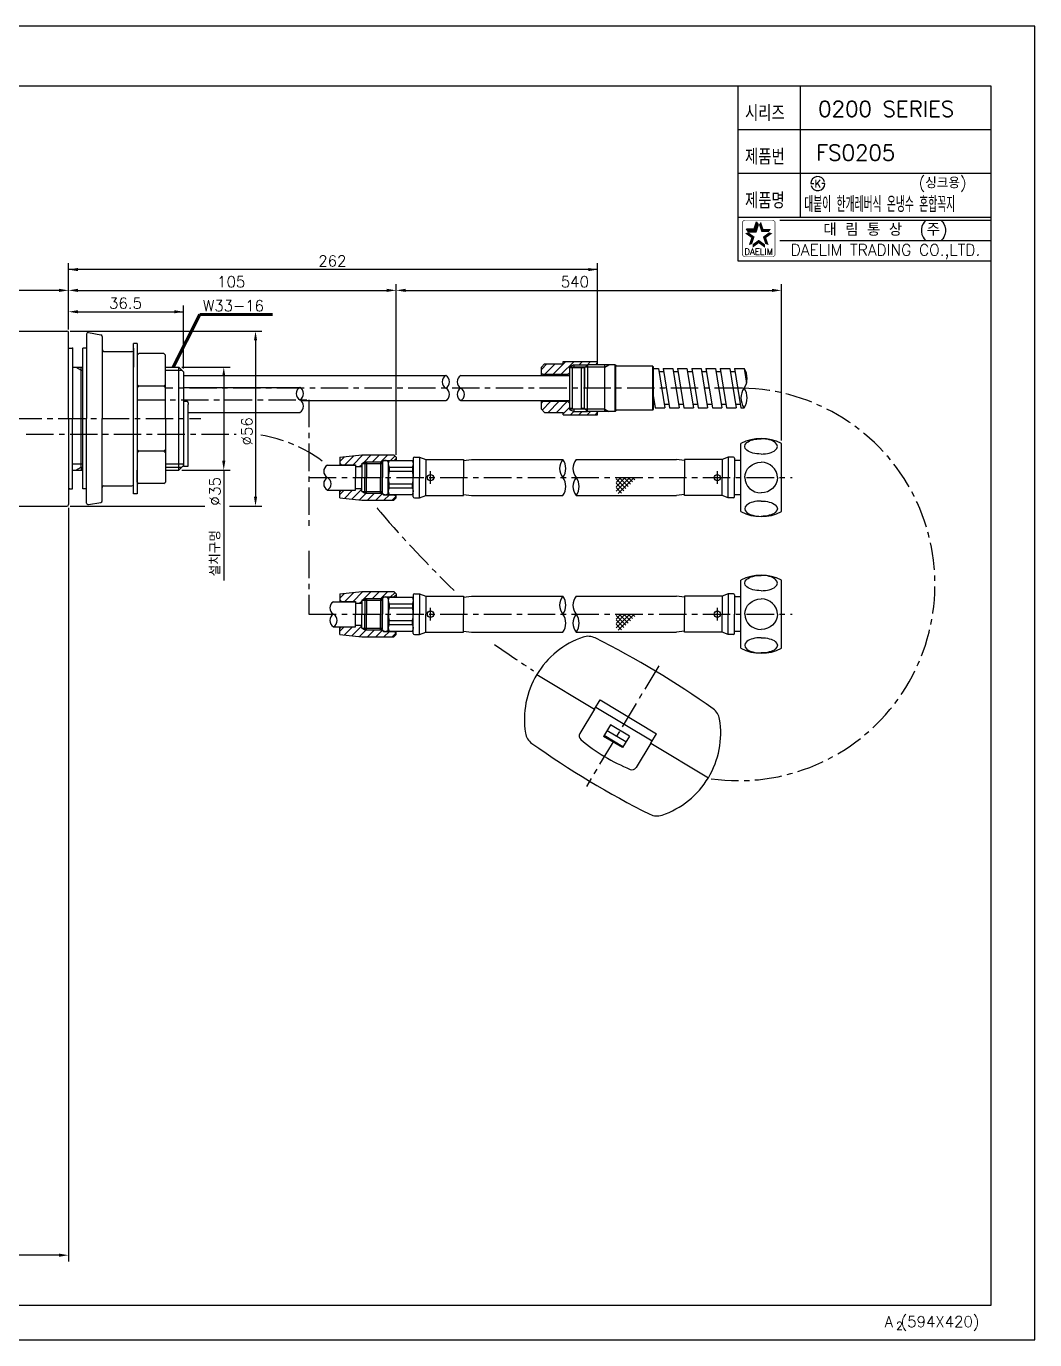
# Model space of a CAD drawing. Extents: x 9962 to 10556, y -5808 to -5388.
# Drawn here: x 10234 to 10556.5, y -5808.1 to -5388.1 of the extents above; entities that cross this region are included whole.
import ezdxf
from ezdxf.enums import TextEntityAlignment as Align

# ---------------------------------------------------------------- set-up
doc = ezdxf.new("R2010")
doc.units = 0
doc.header["$LTSCALE"] = 7
doc.header["$MEASUREMENT"] = 0
doc.linetypes.add('CENTER', pattern=[2, 1.25, -0.25, 0.25, -0.25])
doc.layers.get('0').update_dxf_attribs({"color": 2, "linetype": 'CONTINUOUS'})
for name, color, linetype in [('CL', 1, 'CENTER'), ('D', 2, 'CONTINUOUS'), ('DIM', 2, 'CONTINUOUS'), ('DWG', 7, 'CONTINUOUS')]:
    doc.layers.add(name, color=color, linetype=linetype)
doc.styles.add('GHS', font='ROMANS.shx', dxfattribs={"bigfont": 'GHS.shx'})
doc.styles.add('HAN', font='TXT.shx', dxfattribs={"bigfont": 'GHS.shx'})
doc.styles.add('ROMANS', font='romans', dxfattribs={"bigfont": 'GHS.shx'})
doc.dimstyles.new('STANDARD$7', dxfattribs={"dimtxt": 3.5, "dimasz": 3, "dimexe": 1, "dimexo": 1, "dimgap": 1, "dimtad": 1, "dimdec": 4, "dimzin": 0, "dimdsep": 46, "dimtxsty": 'GHS', "dimcen": 1, "dimclrd": 256, "dimclre": 256, "dimclrt": 2, "dimadec": 4, "dimazin": 0, "dimtfac": 1, "dimtdec": 4, "dimtmove": 2, "dimatfit": 2, "dimfxl": 0, "dimtolj": 1, "dimtzin": 0, "dimlwd": -1, "dimlwe": -1, "dimarcsym": 0})

# ---------------------------------------------------------------- blocks, each defined once
blk = doc.blocks.new('BORDER')
for p, q in [((1, 1), (0, 1)), ((1, 0), (1, 1)), ((0, 0), (1, 0))]:
    blk.add_line(p, q)
blk = doc.blocks.new('KS')
at = {"layer": 'D'}
for p, q in [((-2.25, 0), (-1.75, 0)), ((-1.75, 0), (-1.25, 0)), ((1.75, 0), (1.25, 0)), ((2.25, 0), (1.75, 0))]:
    blk.add_line(p, q, dxfattribs=at)
for start, end in [(15, 180), (195, 0)]:
    blk.add_arc((0, 0), 2.25, start, end, dxfattribs=at)
at = {"layer": 'D', "style": 'HAN'}
blk.add_text('K', height=2.39, dxfattribs=at).set_placement((0, 0), align=Align.MIDDLE)

msp = doc.modelspace()

# ---------------------------------------------------------------- hatches: boundary and pattern name
at = {"layer": 'DIM'}
h = msp.add_hatch(dxfattribs=at)
h.set_pattern_fill('ANSI31', color=256, scale=15, style=0)
h.set_pattern_definition([(45, (9167.5183, -5835.3854), (-1.3258252, 1.3258252), [])])
h.paths.add_polyline_path([(10407.21, -5499.49), (10407.71, -5498.99), (10407.71, -5497.02), (10409.12, -5496.3), (10413.51, -5496.3), (10416.46, -5496.3), (10416.71, -5496.05), (10416.71, -5495.3), (10405.71, -5495.3), (10405.71, -5496.05), (10399.71, -5496.05), (10398.71, -5497.05), (10398.71, -5498.99), (10399.21, -5499.49)])
h.paths.add_polyline_path([(10405.71, -5511.55), (10405.71, -5512.3), (10416.71, -5512.3), (10416.71, -5511.55), (10416.46, -5511.3), (10413.01, -5511.3), (10409.12, -5511.3), (10407.71, -5510.62), (10407.71, -5508.61), (10407.21, -5508.11), (10399.21, -5508.11), (10398.71, -5508.61), (10398.71, -5510.55), (10399.71, -5511.55)])
h = msp.add_hatch(dxfattribs=at)
h.set_pattern_fill('ANSI31', color=256, scale=15, angle=180, style=0)
h.set_pattern_definition([(225, (11031.9658, -7125.8524), (1.3258252, -1.3258252), [])])
h.paths.add_polyline_path([(10339.26, -5535.89), (10339.26, -5536.44), (10334.76, -5536.44), (10334.26, -5536.94), (10334.26, -5538.89), (10341.26, -5539.64), (10351.51, -5539.64), (10352.26, -5538.89), (10352.26, -5538.49), (10351.66, -5537.89), (10348.26, -5537.89), (10347.76, -5537.39), (10342.26, -5537.39), (10341.26, -5536.99), (10341.26, -5535.89)])
h.paths.add_polyline_path([(10341.26, -5525.14), (10334.26, -5525.89), (10334.26, -5527.84), (10334.76, -5528.34), (10334.76, -5528.39), (10339.26, -5528.39), (10339.26, -5528.89), (10341.26, -5528.89), (10341.26, -5527.79), (10342.26, -5527.39), (10347.76, -5527.39), (10348.26, -5526.89), (10351.66, -5526.89), (10352.26, -5526.29), (10352.26, -5525.89), (10351.51, -5525.14)])
h = msp.add_hatch(dxfattribs=at)
h.set_pattern_fill('ANSI31', color=256, scale=15, angle=180, style=0)
h.set_pattern_definition([(225, (11031.9658, -7169.544), (1.3258252, -1.3258252), [])])
h.paths.add_polyline_path([(10339.26, -5579.58), (10339.26, -5580.13), (10334.76, -5580.13), (10334.26, -5580.63), (10334.26, -5582.58), (10341.26, -5583.33), (10351.51, -5583.33), (10352.26, -5582.58), (10352.26, -5582.18), (10351.66, -5581.58), (10348.26, -5581.58), (10347.76, -5581.08), (10342.26, -5581.08), (10341.26, -5580.68), (10341.26, -5579.58)])
h.paths.add_polyline_path([(10341.26, -5568.83), (10334.26, -5569.58), (10334.26, -5571.53), (10334.76, -5572.03), (10334.76, -5572.08), (10339.26, -5572.08), (10339.26, -5572.58), (10341.26, -5572.58), (10341.26, -5571.48), (10342.26, -5571.08), (10347.76, -5571.08), (10348.26, -5570.58), (10351.66, -5570.58), (10352.26, -5569.98), (10352.26, -5569.58), (10351.51, -5568.83)])

# ---------------------------------------------------------------- linework, layer by layer
at = {"color": 4}
for p, q in [((9993.5, -5407.09), (10542.5, -5407.09)), ((10542.5, -5407.09), (10542.5, -5797.09)), ((10542.5, -5797.09), (9993.5, -5797.09))]:
    msp.add_line(p, q, dxfattribs=at)
at = {"color": 7}
for p, q in [((10461.5, -5407.09), (10461.5, -5463.09)), ((10481.5, -5407.09), (10481.5, -5449.09)), ((10461.5, -5421.09), (10542.5, -5421.09)), ((10461.5, -5435.09), (10542.5, -5435.09)), ((10461.5, -5449.09), (10542.5, -5449.09)), ((10461.5, -5463.09), (10542.5, -5463.09))]:
    msp.add_line(p, q, dxfattribs=at)
at = {"color": 2}
for p, q in [((10466.74, -5452.9), (10467.49, -5450.6)), ((10467.4, -5453.82), (10468.15, -5451.51)), ((10468.15, -5451.51), (10467.49, -5450.6)), ((10464.98, -5453.82), (10464.31, -5452.9)), ((10464.31, -5452.9), (10466.74, -5452.9)), ((10464.98, -5453.82), (10467.4, -5453.82))]:
    msp.add_line(p, q, dxfattribs=at)
at = {"color": 2, "linetype": 'Continuous'}
for p, q in [((10475, -5450.09), (10542.5, -5450.09)), ((10475, -5456.59), (10542.5, -5456.59))]:
    msp.add_line(p, q, dxfattribs=at)
at = {"color": 2, "linetype": 'Continuous', "const_width": 0.2}
for points in [[(10462.97, -5450.95, -0.414214), (10463.72, -5450.2)], [(10462.97, -5460.95), (10462.97, -5450.95, -1)], [(10463.72, -5450.2), (10472.72, -5450.2, -0.414214), (10473.47, -5450.95, 0.043396)], [(10473.47, -5450.95), (10473.47, -5460.95, -0.414214), (10472.72, -5461.7)], [(10472.72, -5461.7), (10463.97, -5461.7, -0.414214), (10462.97, -5460.95, 0.672398)]]:
    msp.add_lwpolyline(points, format="xyb", dxfattribs=at)
at = {"color": 2}
for points in [[(10466.74, -5452.9), (10467.4, -5453.82), (10467.49, -5450.6), (10468.15, -5451.51)], [(10468.96, -5450.6), (10468.3, -5451.51), (10469.71, -5452.9), (10469.05, -5453.82)], [(10465.82, -5455.73), (10466.89, -5455.38), (10463.85, -5454.31), (10464.93, -5453.96)], [(10464.31, -5452.9), (10464.98, -5453.82), (10466.74, -5452.9), (10467.4, -5453.82)], [(10465.07, -5458.04), (10466.14, -5457.69), (10465.82, -5455.73), (10466.89, -5455.38)], [(10469.71, -5452.9), (10469.05, -5453.82), (10472.14, -5452.9), (10471.47, -5453.82)], [(10472.59, -5454.31), (10471.52, -5453.96), (10470.63, -5455.73), (10469.56, -5455.38)], [(10470.63, -5455.73), (10469.56, -5455.38), (10471.38, -5458.04), (10470.31, -5457.69)], [(10468.22, -5457.48), (10468.22, -5456.35), (10466.26, -5458.91), (10466.26, -5457.78)], [(10470.19, -5458.91), (10470.19, -5457.78), (10468.22, -5457.48), (10468.22, -5456.35)]]:
    msp.add_solid(points, dxfattribs=at)
at = {"layer": 'CL'}
for p, q in [((10462.88, -5503.8), (10278.27, -5503.8)), ((10269.47, -5507.55), (10324.36, -5507.55)), ((10324.36, -5507.55), (10324.36, -5548.14)), ((10062.17, -5513.55), (10289.82, -5513.55)), ((10233.97, -5518.55), (10301.14, -5518.55)), ((10324.36, -5555.86), (10324.36, -5576.08)), ((10436.27, -5592.59), (10413.09, -5631.17))]:
    msp.add_line(p, q, dxfattribs=at)
for points in [[(10324.36, -5532.39), (10478.91, -5532.39)], [(10324.36, -5576.08), (10478.91, -5576.08)]]:
    msp.add_lwpolyline(points, dxfattribs=at)
for centre, radius, start, end in [((10461.84, -5566.55), 62.76, 261.9517, 89.0512), ((10301.87, -5563.14), 44.86, 53.4599, 80.838), ((10295.99, -5583.13), 64.82, 37.716, 39.2494), ((10633.5, -5297.86), 377.17, 220.6313, 225.8554), ((11390.21, -4120.84), 1777.34, 235.50766, 235.99543)]:
    msp.add_arc(centre, radius, start, end, dxfattribs=at)
at = {"layer": 'DIM'}
for p, q in [((10247.47, -5485.05), (10247.47, -5463.88)), ((10416.71, -5495.3), (10416.71, -5463.88)), ((10416.71, -5465.88), (10247.47, -5465.88)), ((10244.47, -5472.54), (10074.7, -5472.54)), ((10247.47, -5485.05), (10247.47, -5470.54)), ((10247.47, -5485.05), (10247.47, -5470.54)), ((10250.47, -5472.54), (10349.26, -5472.54)), ((10352.26, -5524.89), (10352.26, -5470.54)), ((10352.26, -5525.13), (10352.26, -5470.54)), ((10355.26, -5472.54), (10472.49, -5472.54)), ((10475.49, -5520.49), (10475.49, -5470.54)), ((10247.47, -5485.05), (10247.47, -5477.38)), ((10247.47, -5485.05), (10247.47, -5477.38)), ((10250.47, -5479.38), (10284.27, -5479.38)), ((10284.27, -5497.55), (10284.27, -5477.38)), ((10247.97, -5485.55), (10309.29, -5485.55)), ((10307.29, -5488.55), (10307.29, -5538.55)), ((10249.77, -5497.04), (10251.5, -5498.04)), ((10283.77, -5497.04), (10299.13, -5497.04)), ((10409.12, -5496.3), (10407.71, -5497.02)), ((10409.12, -5496.3), (10413.51, -5496.3)), ((10419.01, -5497.05), (10412.76, -5497.05)), ((10419.01, -5497.05), (10420.31, -5496.3)), ((10251.5, -5498.04), (10252.07, -5498.04)), ((10278.47, -5498.04), (10283.77, -5498.04)), ((10297.13, -5500.04), (10297.13, -5527.04)), ((10407.71, -5510.62), (10409.12, -5511.3)), ((10409.12, -5511.3), (10413.51, -5511.3)), ((10419.01, -5510.55), (10412.76, -5510.55)), ((10419.01, -5510.55), (10420.31, -5511.3)), ((10249.77, -5530.04), (10251.5, -5529.04)), ((10251.5, -5529.04), (10252.07, -5529.04)), ((10278.47, -5529.04), (10283.77, -5529.04)), ((10283.77, -5530.04), (10299.13, -5530.04)), ((10297.13, -5530.04), (10297.13, -5565.32)), ((10341.26, -5527.89), (10342.26, -5527.39)), ((10342.26, -5527.39), (10342.76, -5527.39)), ((10342.26, -5527.89), (10347.76, -5527.89)), ((10347.26, -5527.39), (10347.76, -5527.39)), ((10341.26, -5536.89), (10342.26, -5537.39)), ((10342.26, -5536.89), (10347.76, -5536.89)), ((10342.26, -5537.39), (10342.76, -5537.39)), ((10347.26, -5537.39), (10347.76, -5537.39)), ((10247.47, -5542.05), (10247.47, -5783.06)), ((10247.97, -5541.55), (10291.09, -5541.55)), ((10298.99, -5541.55), (10309.29, -5541.55)), ((10341.26, -5571.58), (10342.26, -5571.08)), ((10342.26, -5571.08), (10342.76, -5571.08)), ((10342.26, -5571.58), (10347.76, -5571.58)), ((10347.26, -5571.08), (10347.76, -5571.08)), ((10341.26, -5580.58), (10342.26, -5581.08)), ((10342.26, -5580.58), (10347.76, -5580.58)), ((10342.26, -5581.08), (10342.76, -5581.08)), ((10347.26, -5581.08), (10347.76, -5581.08)), ((10244.47, -5781.06), (10105.71, -5781.06))]:
    msp.add_line(p, q, dxfattribs=at)
for points in [[(10250.47, -5465.38), (10250.47, -5466.38), (10247.47, -5465.88)], [(10413.71, -5465.38), (10413.71, -5466.38), (10416.71, -5465.88)], [(10244.47, -5472.04), (10244.47, -5473.04), (10247.47, -5472.54)], [(10250.47, -5472.04), (10250.47, -5473.04), (10247.47, -5472.54)], [(10349.26, -5472.04), (10349.26, -5473.04), (10352.26, -5472.54)], [(10355.26, -5472.04), (10355.26, -5473.04), (10352.26, -5472.54)], [(10472.49, -5472.04), (10472.49, -5473.04), (10475.49, -5472.54)], [(10250.47, -5478.88), (10250.47, -5479.88), (10247.47, -5479.38)], [(10281.27, -5478.88), (10281.27, -5479.88), (10284.27, -5479.38)], [(10306.79, -5488.55), (10307.79, -5488.55), (10307.29, -5485.55)], [(10296.63, -5500.04), (10297.63, -5500.04), (10297.13, -5497.04)], [(10296.63, -5527.04), (10297.63, -5527.04), (10297.13, -5530.04)], [(10306.79, -5538.55), (10307.79, -5538.55), (10307.29, -5541.55)], [(10244.47, -5780.56), (10244.47, -5781.56), (10247.47, -5781.06)]]:
    msp.add_solid(points, dxfattribs=at)
at = {"layer": 'DWG', "color": 7, "linetype": 'Continuous'}
for p, q in [((10231.47, -5485.55), (10246.97, -5485.55)), ((10407.71, -5497.05), (10407.71, -5510.62)), ((10408.51, -5497.15), (10408.51, -5510.45)), ((10231.47, -5541.55), (10246.97, -5541.55))]:
    msp.add_line(p, q, dxfattribs=at)
at = {"layer": 'DWG'}
for p, q in [((10247.47, -5513.55), (10247.47, -5486.05)), ((10253.27, -5486.54), (10253.27, -5513.55)), ((10253.86, -5486.05), (10257.86, -5486.75)), ((10258.27, -5487.25), (10258.27, -5513.55)), ((10248.77, -5491.05), (10248.77, -5513.55)), ((10253.27, -5491.05), (10252.07, -5491.05)), ((10252.07, -5513.55), (10252.07, -5491.05)), ((10258.77, -5492.05), (10267.77, -5492.05)), ((10269.47, -5489.55), (10268.27, -5489.55)), ((10268.27, -5513.55), (10268.27, -5489.55)), ((10268.27, -5491.05), (10268.27, -5497.05)), ((10269.47, -5489.55), (10269.47, -5513.55)), ((10269.47, -5493.26), (10269.97, -5492.76)), ((10269.47, -5493.26), (10269.47, -5497.05)), ((10277.97, -5492.76), (10269.97, -5492.76)), ((10277.97, -5492.76), (10278.47, -5493.26)), ((10278.47, -5513.55), (10278.47, -5493.26)), ((10248.77, -5497.04), (10252.07, -5497.04)), ((10251.5, -5529.04), (10251.5, -5497.04)), ((10278.47, -5497.04), (10282.77, -5497.04)), ((10284.27, -5498.54), (10282.77, -5497.04)), ((10282.77, -5530.04), (10282.77, -5497.04)), ((10398.71, -5497.05), (10399.71, -5496.05)), ((10398.71, -5499.8), (10398.71, -5497.05)), ((10399.71, -5496.05), (10405.71, -5496.05)), ((10405.71, -5495.3), (10416.71, -5495.3)), ((10405.71, -5496.05), (10405.71, -5495.3)), ((10412.76, -5497.05), (10407.71, -5497.05)), ((10407.71, -5497.25), (10408.47, -5497.25)), ((10408.51, -5497.25), (10407.71, -5497.25)), ((10408.51, -5497.15), (10411.51, -5497.15)), ((10409.12, -5496.3), (10409.12, -5497.15)), ((10411.51, -5503.8), (10411.51, -5497.15)), ((10412.31, -5497.3), (10411.71, -5497.3)), ((10413.51, -5496.3), (10412.51, -5497.3)), ((10412.51, -5497.3), (10412.51, -5503.8)), ((10412.51, -5503.8), (10412.51, -5497.5)), ((10422.31, -5496.3), (10413.51, -5496.3)), ((10413.51, -5496.3), (10413.51, -5503.8)), ((10416.46, -5496.3), (10416.71, -5496.05)), ((10416.71, -5496.3), (10416.71, -5495.3)), ((10419.01, -5511.3), (10419.01, -5496.3)), ((10422.31, -5496.3), (10422.51, -5496.5)), ((10422.31, -5511.3), (10422.31, -5496.3)), ((10422.51, -5496.5), (10422.51, -5496.8)), ((10434.31, -5496.8), (10422.51, -5496.8)), ((10422.51, -5510.8), (10422.51, -5496.8)), ((10434.31, -5496.8), (10434.51, -5497)), ((10434.31, -5510.8), (10434.31, -5496.8)), ((10434.51, -5497), (10434.51, -5510.6)), ((10434.51, -5497.55), (10436.15, -5497.55)), ((10436.15, -5497.55), (10438.19, -5510.05)), ((10437.67, -5497.55), (10440.71, -5497.55)), ((10437.67, -5497.55), (10439.71, -5510.05)), ((10440.71, -5497.55), (10442.75, -5510.05)), ((10442.23, -5497.55), (10445.27, -5497.55)), ((10442.23, -5497.55), (10444.27, -5510.05)), ((10445.27, -5497.55), (10447.31, -5510.05)), ((10446.8, -5497.55), (10449.84, -5497.55)), ((10446.8, -5497.55), (10448.84, -5510.05)), ((10449.84, -5497.55), (10451.88, -5510.05)), ((10451.36, -5497.55), (10454.4, -5497.55)), ((10451.36, -5497.55), (10453.39, -5510.05)), ((10454.4, -5497.55), (10456.43, -5510.05)), ((10455.93, -5497.55), (10458.97, -5497.55)), ((10455.93, -5497.55), (10457.96, -5510.05)), ((10458.97, -5497.55), (10461, -5510.05)), ((10460.49, -5497.55), (10463.53, -5497.55)), ((10460.49, -5497.55), (10462.52, -5510.05)), ((10463.53, -5497.55), (10464.29, -5502.24)), ((10284.27, -5498.54), (10284.27, -5528.04)), ((10284.27, -5499.8), (10368.15, -5499.8)), ((10372.93, -5499.8), (10407.71, -5499.8)), ((10398.71, -5498.99), (10399.21, -5499.49)), ((10399.21, -5499.49), (10399.21, -5499.8)), ((10407.21, -5499.49), (10399.21, -5499.49)), ((10407.71, -5498.99), (10407.21, -5499.49)), ((10407.21, -5499.49), (10407.21, -5499.8)), ((10437.83, -5498.55), (10436.31, -5498.55)), ((10442.39, -5498.55), (10440.87, -5498.55)), ((10446.96, -5498.55), (10445.44, -5498.55)), ((10451.52, -5498.55), (10450, -5498.55)), ((10456.09, -5498.55), (10454.57, -5498.55)), ((10460.65, -5498.55), (10459.13, -5498.55)), ((10464.09, -5498.55), (10463.7, -5498.55)), ((10269.97, -5503.16), (10269.47, -5502.66)), ((10269.97, -5503.16), (10269.47, -5503.66)), ((10277.97, -5503.16), (10269.97, -5503.16)), ((10277.97, -5503.16), (10278.47, -5502.66)), ((10277.97, -5503.16), (10278.47, -5503.66)), ((10411.51, -5510.45), (10411.51, -5503.8)), ((10412.51, -5510.1), (10412.51, -5503.8)), ((10413.51, -5511.3), (10413.51, -5503.8)), ((10434.51, -5506.14), (10435.15, -5510.05)), ((10284.27, -5508), (10285.27, -5508)), ((10285.77, -5508.5), (10285.77, -5509.05)), ((10285.77, -5528.8), (10285.77, -5509.05)), ((10321.84, -5507.8), (10368.15, -5507.8)), ((10372.93, -5507.8), (10407.71, -5507.8)), ((10398.71, -5510.55), (10398.71, -5507.8)), ((10398.71, -5508.61), (10399.21, -5508.11)), ((10399.21, -5508.11), (10399.21, -5507.8)), ((10407.21, -5508.11), (10399.21, -5508.11)), ((10407.21, -5508.11), (10407.21, -5507.8)), ((10407.71, -5508.61), (10407.21, -5508.11)), ((10407.71, -5510.35), (10408.47, -5510.35)), ((10408.51, -5510.35), (10407.71, -5510.35)), ((10412.31, -5510.3), (10411.71, -5510.3)), ((10412.51, -5510.3), (10412.51, -5509.05)), ((10413.51, -5511.3), (10412.51, -5510.3)), ((10434.98, -5509.05), (10434.51, -5509.05)), ((10435.15, -5510.05), (10438.19, -5510.05)), ((10439.54, -5509.05), (10438.02, -5509.05)), ((10439.71, -5510.05), (10442.75, -5510.05)), ((10444.1, -5509.05), (10442.58, -5509.05)), ((10444.27, -5510.05), (10447.31, -5510.05)), ((10448.62, -5509.05), (10447.14, -5509.05)), ((10448.67, -5509.05), (10447.15, -5509.05)), ((10448.84, -5510.05), (10451.88, -5510.05)), ((10453.23, -5509.05), (10451.71, -5509.05)), ((10453.39, -5510.05), (10456.43, -5510.05)), ((10457.75, -5509.05), (10456.27, -5509.05)), ((10457.8, -5509.05), (10456.28, -5509.05)), ((10457.96, -5510.05), (10461, -5510.05)), ((10462.36, -5509.05), (10460.84, -5509.05)), ((10462.52, -5510.05), (10463.53, -5510.05)), ((10247.47, -5513.55), (10247.47, -5541.05)), ((10248.77, -5536.05), (10248.77, -5513.55)), ((10252.07, -5536.05), (10252.07, -5513.55)), ((10253.27, -5540.55), (10253.27, -5513.55)), ((10258.27, -5539.84), (10258.27, -5513.55)), ((10268.27, -5537.55), (10268.27, -5513.55)), ((10269.47, -5513.55), (10269.47, -5537.55)), ((10278.47, -5513.55), (10278.47, -5533.83)), ((10398.71, -5510.55), (10399.71, -5511.55)), ((10399.71, -5511.55), (10405.71, -5511.55)), ((10405.71, -5512.3), (10405.71, -5511.55)), ((10405.71, -5512.3), (10416.71, -5512.3)), ((10412.76, -5510.55), (10407.71, -5510.55)), ((10408.51, -5510.45), (10411.51, -5510.45)), ((10409.12, -5510.45), (10409.12, -5511.3)), ((10422.31, -5511.3), (10413.01, -5511.3)), ((10416.46, -5511.3), (10416.71, -5511.55)), ((10416.71, -5512.3), (10416.71, -5511.3)), ((10422.31, -5511.3), (10422.51, -5511.1)), ((10434.31, -5510.8), (10422.51, -5510.8)), ((10422.51, -5510.8), (10422.51, -5511.1)), ((10434.31, -5510.8), (10434.51, -5510.6)), ((10462.49, -5532.39), (10462.49, -5521.49)), ((10475.49, -5543.29), (10475.49, -5521.49)), ((10269.97, -5523.94), (10269.47, -5523.44)), ((10269.97, -5523.94), (10269.47, -5524.44)), ((10277.97, -5523.94), (10269.97, -5523.94)), ((10277.97, -5523.94), (10278.47, -5523.44)), ((10277.97, -5523.94), (10278.47, -5524.44)), ((10334.26, -5525.89), (10341.26, -5525.14)), ((10334.26, -5525.89), (10334.26, -5528.39)), ((10341.26, -5525.14), (10351.51, -5525.14)), ((10348.26, -5526.89), (10347.51, -5527.64)), ((10348.26, -5526.89), (10348.26, -5527.04)), ((10348.26, -5526.89), (10351.66, -5526.89)), ((10349.76, -5527.39), (10349.99, -5526.99)), ((10349.99, -5526.99), (10357.53, -5526.99)), ((10351.51, -5525.14), (10352.26, -5525.89)), ((10352.26, -5526.29), (10351.66, -5526.89)), ((10351.66, -5526.89), (10351.66, -5526.99)), ((10352.26, -5525.89), (10352.26, -5526.99)), ((10357.76, -5527.39), (10357.53, -5526.99)), ((10357.76, -5526.24), (10357.76, -5532.39)), ((10358.11, -5525.89), (10359.76, -5525.89)), ((10359.76, -5525.89), (10361.76, -5526.64)), ((10359.76, -5525.89), (10359.76, -5532.39)), ((10361.76, -5526.64), (10373.76, -5526.64)), ((10361.76, -5526.64), (10361.76, -5532.39)), ((10373.76, -5526.99), (10376.36, -5526.64)), ((10373.76, -5526.64), (10373.76, -5532.39)), ((10376.36, -5526.64), (10405.54, -5526.64)), ((10409.8, -5526.64), (10441.9, -5526.64)), ((10444.49, -5526.99), (10441.9, -5526.64)), ((10444.49, -5526.64), (10444.49, -5532.39)), ((10456.49, -5526.64), (10444.49, -5526.64)), ((10458.49, -5525.89), (10456.49, -5526.64)), ((10456.49, -5526.64), (10456.49, -5532.39)), ((10460.14, -5525.89), (10458.49, -5525.89)), ((10458.49, -5525.89), (10458.49, -5532.39)), ((10460.49, -5526.24), (10460.49, -5532.39)), ((10462.49, -5526.89), (10460.49, -5526.89)), ((10460.49, -5526.89), (10460.49, -5532.39)), ((10248.77, -5528.04), (10252.07, -5528.04)), ((10248.77, -5530.04), (10252.07, -5530.04)), ((10251.5, -5529.04), (10251.5, -5530.04)), ((10268.27, -5536.05), (10268.27, -5530.05)), ((10269.47, -5533.83), (10269.47, -5530.05)), ((10278.47, -5528.04), (10283.97, -5528.04)), ((10278.47, -5530.04), (10282.77, -5530.04)), ((10284.27, -5528.54), (10282.77, -5530.04)), ((10283.97, -5528.04), (10284.27, -5528.34)), ((10284.27, -5528.05), (10284.27, -5528.8)), ((10284.27, -5528.8), (10285.77, -5528.8)), ((10334.26, -5527.84), (10334.76, -5528.34)), ((10334.76, -5528.34), (10339.26, -5528.34)), ((10334.76, -5528.34), (10334.76, -5528.39)), ((10339.26, -5528.34), (10339.26, -5532.39)), ((10339.26, -5528.89), (10341.26, -5528.89)), ((10341.26, -5527.89), (10342.26, -5527.89)), ((10341.26, -5527.89), (10341.26, -5532.39)), ((10342.26, -5527.89), (10342.76, -5527.39)), ((10342.26, -5527.39), (10342.26, -5532.39)), ((10342.76, -5527.39), (10347.26, -5527.39)), ((10342.76, -5527.39), (10342.76, -5532.39)), ((10347.26, -5527.39), (10347.26, -5532.39)), ((10347.76, -5527.89), (10347.26, -5527.39)), ((10347.76, -5527.89), (10347.76, -5532.39)), ((10347.76, -5528.39), (10347.86, -5528.39)), ((10347.86, -5527.44), (10347.86, -5532.39)), ((10349.76, -5527.39), (10349.76, -5532.39)), ((10349.99, -5529.08), (10357.53, -5529.08)), ((10349.99, -5529.08), (10349.99, -5530.35)), ((10349.99, -5530.35), (10357.53, -5530.35)), ((10357.53, -5529.08), (10357.53, -5530.35)), ((10258.77, -5535.05), (10267.77, -5535.05)), ((10269.47, -5533.83), (10269.97, -5534.33)), ((10277.97, -5534.33), (10269.97, -5534.33)), ((10277.97, -5534.33), (10278.47, -5533.83)), ((10339.26, -5536.44), (10339.26, -5532.39)), ((10341.26, -5536.89), (10341.26, -5532.39)), ((10342.26, -5537.39), (10342.26, -5532.39)), ((10342.76, -5537.39), (10342.76, -5532.39)), ((10347.26, -5537.39), (10347.26, -5532.39)), ((10347.76, -5536.89), (10347.76, -5532.39)), ((10347.86, -5537.34), (10347.86, -5532.39)), ((10349.76, -5537.39), (10349.76, -5532.39)), ((10349.99, -5535.7), (10349.99, -5534.43)), ((10349.99, -5534.43), (10357.53, -5534.43)), ((10357.53, -5535.7), (10357.53, -5534.43)), ((10357.76, -5538.54), (10357.76, -5532.39)), ((10359.76, -5538.89), (10359.76, -5532.39)), ((10361.76, -5538.14), (10361.76, -5532.39)), ((10373.76, -5538.14), (10373.76, -5532.39)), ((10444.49, -5538.14), (10444.49, -5532.39)), ((10456.49, -5538.14), (10456.49, -5532.39)), ((10458.49, -5538.89), (10458.49, -5532.39)), ((10460.49, -5537.89), (10460.49, -5532.39)), ((10460.49, -5538.54), (10460.49, -5532.39)), ((10462.49, -5543.29), (10462.49, -5532.39)), ((10253.27, -5536.05), (10252.07, -5536.05)), ((10269.47, -5537.55), (10268.27, -5537.55)), ((10334.26, -5538.89), (10334.26, -5536.39)), ((10334.26, -5536.94), (10334.76, -5536.44)), ((10334.26, -5538.89), (10341.26, -5539.64)), ((10334.76, -5536.44), (10334.76, -5536.39)), ((10334.76, -5536.44), (10339.26, -5536.44)), ((10339.26, -5535.89), (10341.26, -5535.89)), ((10341.26, -5536.89), (10342.26, -5536.89)), ((10341.26, -5539.64), (10351.51, -5539.64)), ((10342.26, -5536.89), (10342.76, -5537.39)), ((10342.76, -5537.39), (10347.26, -5537.39)), ((10347.76, -5536.89), (10347.26, -5537.39)), ((10348.26, -5537.89), (10347.51, -5537.14)), ((10347.76, -5536.39), (10347.86, -5536.39)), ((10348.26, -5537.89), (10348.26, -5537.74)), ((10348.26, -5537.89), (10351.66, -5537.89)), ((10349.76, -5537.39), (10349.99, -5537.79)), ((10349.99, -5535.7), (10357.53, -5535.7)), ((10349.99, -5537.79), (10357.53, -5537.79)), ((10351.51, -5539.64), (10352.26, -5538.89)), ((10351.66, -5537.89), (10351.66, -5537.79)), ((10352.26, -5538.49), (10351.66, -5537.89)), ((10352.26, -5538.89), (10352.26, -5537.79)), ((10357.76, -5537.39), (10357.53, -5537.79)), ((10358.11, -5538.89), (10359.76, -5538.89)), ((10359.76, -5538.89), (10361.76, -5538.14)), ((10361.76, -5538.14), (10373.76, -5538.14)), ((10373.76, -5537.79), (10376.36, -5538.14)), ((10376.36, -5538.14), (10405.54, -5538.14)), ((10409.8, -5538.14), (10441.9, -5538.14)), ((10444.49, -5537.79), (10441.9, -5538.14)), ((10456.49, -5538.14), (10444.49, -5538.14)), ((10458.49, -5538.89), (10456.49, -5538.14)), ((10460.14, -5538.89), (10458.49, -5538.89)), ((10462.49, -5537.89), (10460.49, -5537.89)), ((10253.86, -5541.04), (10257.86, -5540.33)), ((10334.26, -5569.58), (10341.26, -5568.83)), ((10341.26, -5568.83), (10351.51, -5568.83)), ((10351.51, -5568.83), (10352.26, -5569.58)), ((10462.49, -5576.08), (10462.49, -5565.18)), ((10475.49, -5586.98), (10475.49, -5565.18)), ((10334.26, -5569.58), (10334.26, -5572.08)), ((10334.26, -5571.53), (10334.76, -5572.03)), ((10334.76, -5572.03), (10339.26, -5572.03)), ((10334.76, -5572.03), (10334.76, -5572.08)), ((10339.26, -5572.03), (10339.26, -5576.08)), ((10339.26, -5572.58), (10341.26, -5572.58)), ((10341.26, -5571.58), (10341.26, -5576.08)), ((10341.26, -5571.58), (10342.26, -5571.58)), ((10342.26, -5571.08), (10342.26, -5576.08)), ((10342.26, -5571.58), (10342.76, -5571.08)), ((10342.76, -5571.08), (10342.76, -5576.08)), ((10342.76, -5571.08), (10347.26, -5571.08)), ((10347.26, -5571.08), (10347.26, -5576.08)), ((10347.76, -5571.58), (10347.26, -5571.08)), ((10348.26, -5570.58), (10347.51, -5571.33)), ((10347.76, -5571.58), (10347.76, -5576.08)), ((10347.76, -5572.08), (10347.86, -5572.08)), ((10347.86, -5571.13), (10347.86, -5576.08)), ((10348.26, -5570.58), (10348.26, -5570.73)), ((10348.26, -5570.58), (10351.66, -5570.58)), ((10349.76, -5571.08), (10349.99, -5570.68)), ((10349.76, -5571.08), (10349.76, -5576.08)), ((10349.99, -5570.68), (10357.53, -5570.68)), ((10349.99, -5572.77), (10349.99, -5574.04)), ((10349.99, -5572.77), (10357.53, -5572.77)), ((10352.26, -5569.98), (10351.66, -5570.58)), ((10351.66, -5570.58), (10351.66, -5570.68)), ((10352.26, -5569.58), (10352.26, -5570.68)), ((10357.76, -5571.08), (10357.53, -5570.68)), ((10357.53, -5572.77), (10357.53, -5574.04)), ((10357.76, -5569.93), (10357.76, -5576.08)), ((10358.11, -5569.58), (10359.76, -5569.58)), ((10359.76, -5569.58), (10359.76, -5576.08)), ((10359.76, -5569.58), (10361.76, -5570.33)), ((10361.76, -5570.33), (10361.76, -5576.08)), ((10361.76, -5570.33), (10373.76, -5570.33)), ((10373.76, -5570.33), (10373.76, -5576.08)), ((10373.76, -5570.68), (10376.36, -5570.33)), ((10376.36, -5570.33), (10405.54, -5570.33)), ((10409.8, -5570.33), (10441.9, -5570.33)), ((10444.49, -5570.68), (10441.9, -5570.33)), ((10456.49, -5570.33), (10444.49, -5570.33)), ((10444.49, -5570.33), (10444.49, -5576.08)), ((10458.49, -5569.58), (10456.49, -5570.33)), ((10456.49, -5570.33), (10456.49, -5576.08)), ((10458.49, -5569.58), (10458.49, -5576.08)), ((10460.14, -5569.58), (10458.49, -5569.58)), ((10460.49, -5569.93), (10460.49, -5576.08)), ((10460.49, -5570.58), (10460.49, -5576.08)), ((10462.49, -5570.58), (10460.49, -5570.58)), ((10339.26, -5580.13), (10339.26, -5576.08)), ((10341.26, -5580.58), (10341.26, -5576.08)), ((10342.26, -5581.08), (10342.26, -5576.08)), ((10342.76, -5581.08), (10342.76, -5576.08)), ((10347.26, -5581.08), (10347.26, -5576.08)), ((10347.76, -5580.58), (10347.76, -5576.08)), ((10347.86, -5581.03), (10347.86, -5576.08)), ((10349.76, -5581.08), (10349.76, -5576.08)), ((10349.99, -5574.04), (10357.53, -5574.04)), ((10357.76, -5582.23), (10357.76, -5576.08)), ((10359.76, -5582.58), (10359.76, -5576.08)), ((10361.76, -5581.83), (10361.76, -5576.08)), ((10373.76, -5581.83), (10373.76, -5576.08)), ((10444.49, -5581.83), (10444.49, -5576.08)), ((10456.49, -5581.83), (10456.49, -5576.08)), ((10458.49, -5582.58), (10458.49, -5576.08)), ((10460.49, -5582.23), (10460.49, -5576.08)), ((10460.49, -5581.58), (10460.49, -5576.08)), ((10462.49, -5586.98), (10462.49, -5576.08)), ((10334.26, -5582.58), (10334.26, -5580.08)), ((10334.26, -5580.63), (10334.76, -5580.13)), ((10334.76, -5580.13), (10334.76, -5580.08)), ((10334.76, -5580.13), (10339.26, -5580.13)), ((10339.26, -5579.58), (10341.26, -5579.58)), ((10341.26, -5580.58), (10342.26, -5580.58)), ((10342.26, -5580.58), (10342.76, -5581.08)), ((10342.76, -5581.08), (10347.26, -5581.08)), ((10347.76, -5580.58), (10347.26, -5581.08)), ((10348.26, -5581.58), (10347.51, -5580.83)), ((10347.76, -5580.08), (10347.86, -5580.08)), ((10348.26, -5581.58), (10348.26, -5581.44)), ((10348.26, -5581.58), (10351.66, -5581.58)), ((10349.76, -5581.08), (10349.99, -5581.48)), ((10349.99, -5578.12), (10357.53, -5578.12)), ((10349.99, -5579.39), (10349.99, -5578.12)), ((10349.99, -5579.39), (10357.53, -5579.39)), ((10349.99, -5581.48), (10357.53, -5581.48)), ((10351.66, -5581.58), (10351.66, -5581.48)), ((10352.26, -5582.18), (10351.66, -5581.58)), ((10352.26, -5582.58), (10352.26, -5581.48)), ((10357.53, -5579.39), (10357.53, -5578.12)), ((10357.76, -5581.08), (10357.53, -5581.48)), ((10373.76, -5581.48), (10376.36, -5581.83)), ((10444.49, -5581.48), (10441.9, -5581.83)), ((10462.49, -5581.58), (10460.49, -5581.58)), ((10334.26, -5582.58), (10341.26, -5583.33)), ((10341.26, -5583.33), (10351.51, -5583.33)), ((10351.51, -5583.33), (10352.26, -5582.58)), ((10358.11, -5582.58), (10359.76, -5582.58)), ((10359.76, -5582.58), (10361.76, -5581.83)), ((10361.76, -5581.83), (10373.76, -5581.83)), ((10376.36, -5581.83), (10405.54, -5581.83)), ((10409.8, -5581.83), (10441.9, -5581.83)), ((10456.49, -5581.83), (10444.49, -5581.83)), ((10458.49, -5582.58), (10456.49, -5581.83)), ((10460.14, -5582.58), (10458.49, -5582.58)), ((10397.25, -5595.4), (10415.68, -5606.47)), ((10397.25, -5595.4), (10415.68, -5606.47)), ((10415.68, -5606.47), (10411, -5614.27)), ((10415.68, -5606.47), (10417.48, -5603.47)), ((10416.1, -5605.77), (10434.1, -5616.58)), ((10417.48, -5603.47), (10435.48, -5614.29)), ((10420.85, -5611.46), (10418.63, -5615.15)), ((10424.63, -5618.75), (10418.63, -5615.15)), ((10424.79, -5618.49), (10418.79, -5614.89)), ((10425.73, -5616.93), (10419.73, -5613.33)), ((10426.85, -5615.06), (10420.85, -5611.46)), ((10426.85, -5615.06), (10424.63, -5618.75)), ((10433.68, -5617.29), (10435.48, -5614.29)), ((10433.68, -5617.29), (10429, -5625.08)), ((10433.68, -5617.29), (10452.11, -5628.36))]:
    msp.add_line(p, q, dxfattribs=at)
at = {"layer": 'DWG', "color": 7, "linetype": 'CENTER'}
for p, q in [((10247.47, -5491.05), (10248.77, -5491.05)), ((10247.47, -5536.05), (10248.77, -5536.05))]:
    msp.add_line(p, q, dxfattribs=at)
at = {"layer": 'DWG', "color": 7}
for p, q in [((10284.27, -5503.55), (10321.48, -5503.55)), ((10285.77, -5511.55), (10302.41, -5511.55)), ((10302.41, -5511.55), (10321.48, -5511.55)), ((10330.26, -5528.39), (10339.26, -5528.39)), ((10330.26, -5536.39), (10339.26, -5536.39)), ((10332.23, -5572.08), (10339.26, -5572.08)), ((10332.23, -5580.08), (10339.26, -5580.08))]:
    msp.add_line(p, q, dxfattribs=at)
at = {"layer": 'DWG', "linetype": 'CENTER'}
for p, q in [((10363.26, -5534.39), (10363.26, -5530.39)), ((10454.99, -5534.39), (10454.99, -5530.39)), ((10363.26, -5578.08), (10363.26, -5574.08)), ((10454.99, -5578.08), (10454.99, -5574.08))]:
    msp.add_line(p, q, dxfattribs=at)
at = {"layer": 'DWG', "color": 2}
for p, q in [((10422.59, -5535.35), (10425.55, -5532.39)), ((10422.59, -5533.93), (10424.13, -5532.39)), ((10422.59, -5532.52), (10422.72, -5532.39)), ((10422.59, -5536.76), (10426.96, -5532.39)), ((10425.76, -5535.94), (10422.59, -5532.77)), ((10425.05, -5536.64), (10422.59, -5534.18)), ((10424.34, -5537.35), (10422.59, -5535.6)), ((10423.3, -5537.47), (10428.38, -5532.39)), ((10426.47, -5535.23), (10423.63, -5532.39)), ((10427.17, -5534.52), (10425.04, -5532.39)), ((10427.88, -5533.81), (10426.46, -5532.39)), ((10428.59, -5533.11), (10427.87, -5532.39)), ((10429.29, -5532.4), (10429.28, -5532.39)), ((10422.59, -5577.63), (10424.13, -5576.08)), ((10422.59, -5579.04), (10425.55, -5576.08)), ((10422.59, -5580.45), (10426.96, -5576.08)), ((10422.59, -5576.21), (10422.72, -5576.08)), ((10425.76, -5579.63), (10422.59, -5576.46)), ((10423.3, -5581.16), (10428.38, -5576.08)), ((10426.47, -5578.92), (10423.63, -5576.08)), ((10427.17, -5578.21), (10425.04, -5576.08)), ((10427.88, -5577.51), (10426.46, -5576.08)), ((10428.59, -5576.8), (10427.87, -5576.08)), ((10429.29, -5576.09), (10429.28, -5576.08)), ((10425.05, -5580.33), (10422.59, -5577.88)), ((10424.34, -5581.04), (10422.59, -5579.29))]:
    msp.add_line(p, q, dxfattribs=at)
at = {"layer": 'DWG'}
for centre in [(10363.26, -5532.39), (10454.99, -5532.39), (10363.26, -5576.08), (10454.99, -5576.08)]:
    msp.add_circle(centre, 1, dxfattribs=at)
at = {"layer": 'DWG', "color": 7, "linetype": 'Continuous'}
for centre, start, end in [((10246.97, -5486.05), 0, 90), ((10246.97, -5541.05), 270, 0)]:
    msp.add_arc(centre, 0.5, start, end, dxfattribs=at)
at = {"layer": 'DWG'}
for centre, radius, start, end in [((10253.77, -5486.54), 0.5, 80, 180), ((10257.77, -5487.25), 0.5, 0, 80), ((10258.77, -5491.55), 0.5, 180, 270), ((10267.77, -5492.55), 0.5, 0, 90), ((10411.71, -5497.5), 0.2, 90, 180), ((10412.31, -5497.5), 0.2, 0, 90), ((10459.14, -5500.67), 5.38, 324.5107, 35.4893), ((10467.91, -5506.92), 5.39, 144.5381, 215.4619), ((10459.14, -5506.92), 5.39, 324.5381, 35.4619), ((10285.27, -5508.5), 0.5, 0, 90), ((10411.71, -5510.1), 0.2, 180, 270), ((10412.31, -5510.1), 0.2, 270, 0), ((10468.99, -5533.89), 14, 62.336, 117.664), ((10348.81, -5527.99), 1.1, 29.8628, 150.1372), ((10352.24, -5528.04), 2.48, 155.0594, 204.9406), ((10355.29, -5528.04), 2.48, 335.0594, 24.9406), ((10358.11, -5526.24), 0.35, 90, 180), ((10409.24, -5529.52), 4.68, 142.1368, 217.8632), ((10401.84, -5529.52), 4.68, 322.1368, 37.8632), ((10413.5, -5529.52), 4.68, 142.1368, 217.8632), ((10460.14, -5526.24), 0.35, 0, 90), ((10358.88, -5532.39), 9.12, 167.0801, 180), ((10348.64, -5532.39), 9.12, 0, 12.9199), ((10258.77, -5535.55), 0.5, 90, 180), ((10267.77, -5534.55), 0.5, 270, 0), ((10358.88, -5532.39), 9.12, 180, 192.9199), ((10348.64, -5532.39), 9.12, 347.0801, 0), ((10401.84, -5535.27), 4.68, 322.1937, 37.92), ((10413.5, -5535.27), 4.68, 142.1368, 217.8632), ((10406.1, -5535.27), 4.68, 322.1368, 37.8632), ((10348.81, -5536.8), 1.1, 209.8628, 330.1372), ((10352.24, -5536.75), 2.48, 155.0594, 204.9406), ((10355.29, -5536.75), 2.48, 335.0594, 24.9406), ((10358.11, -5538.54), 0.35, 180, 270), ((10460.14, -5538.54), 0.35, 270, 0), ((10253.77, -5540.55), 0.5, 180, 280), ((10257.77, -5539.84), 0.5, 280, 0), ((10468.99, -5530.89), 14, 242.336, 297.664), ((10468.99, -5577.58), 14, 62.336, 117.664), ((10348.81, -5571.68), 1.1, 29.8628, 150.1372), ((10352.24, -5571.73), 2.48, 155.0594, 204.9406), ((10355.29, -5571.73), 2.48, 335.0594, 24.9406), ((10358.11, -5569.93), 0.35, 90, 180), ((10409.24, -5573.21), 4.68, 142.1368, 217.8632), ((10401.84, -5573.21), 4.68, 322.1368, 37.8632), ((10413.5, -5573.21), 4.68, 142.1368, 217.8632), ((10460.14, -5569.93), 0.35, 0, 90), ((10358.88, -5576.08), 9.12, 167.0801, 180), ((10358.88, -5576.08), 9.12, 180, 192.9199), ((10348.64, -5576.08), 9.12, 0, 12.9199), ((10348.64, -5576.08), 9.12, 347.0801, 0), ((10401.84, -5578.96), 4.68, 322.1937, 37.92), ((10413.5, -5578.96), 4.68, 142.1368, 217.8632), ((10406.1, -5578.96), 4.68, 322.1368, 37.8632), ((10348.81, -5580.49), 1.1, 209.8628, 330.1372), ((10352.24, -5580.44), 2.48, 155.0594, 204.9406), ((10355.29, -5580.44), 2.48, 335.0594, 24.9406), ((10358.11, -5582.23), 0.35, 180, 270), ((10421.05, -5609.7), 27.77, 108.8705, 149), ((10413.69, -5588.16), 5, 63.3779, 108.8705), ((10286.65, -5841.6), 288.5, 54.6221, 63.3779), ((10460.14, -5582.23), 0.35, 270, 0), ((10468.99, -5574.58), 14, 242.336, 297.664), ((10421.05, -5609.7), 27.77, 149, 189.1295), ((10450.79, -5610.45), 5, 9.1295, 54.6221), ((10428.31, -5614.06), 27.77, 329, 9.1295), ((10398.57, -5613.31), 5, 189.1295, 234.6221), ((10412.28, -5615.04), 1.5, 149, 230.0275), ((10562.71, -5382.16), 288.5, 234.6221, 243.3779), ((10449.34, -5570.84), 59.18, 230.0275, 247.9805), ((10427.71, -5624.31), 1.5, 247.9805, 329), ((10428.31, -5614.06), 27.77, 288.8705, 329), ((10435.67, -5635.6), 5, 243.3779, 288.8705)]:
    msp.add_arc(centre, radius, start, end, dxfattribs=at)
at = {"layer": 'DWG', "color": 2, "linetype": 'Continuous'}
for centre, start, end in [((10369.27, -5501.8), 119.1733, 240.8267), ((10367.04, -5501.8), 299.1733, 60.8267), ((10374.05, -5501.8), 119.1733, 240.8267), ((10322.6, -5505.55), 119.1733, 240.8267), ((10320.36, -5505.55), 299.1733, 60.8267), ((10367.04, -5505.8), 299.1733, 60.8267), ((10374.05, -5505.8), 119.1733, 240.8267), ((10371.81, -5505.8), 299.1733, 60.8267), ((10320.36, -5509.55), 299.1733, 60.8267), ((10331.38, -5530.39), 119.1733, 240.8267), ((10331.38, -5534.39), 119.1733, 240.8267), ((10329.14, -5534.39), 299.1733, 60.8267), ((10333.35, -5574.08), 119.1733, 240.8267), ((10333.35, -5578.08), 119.1733, 240.8267), ((10331.11, -5578.08), 299.1733, 60.8267)]:
    msp.add_arc(centre, 2.29, start, end, dxfattribs=at)
at = {"layer": 'DWG', "extrusion": (0, 0, -1)}
for centre, major_axis, ratio, start_param, end_param in [((10468.99, -5522.43), (-5.23, 0), 0.468197, 4.712389, 7.853982), ((10468.99, -5532.39), (-5.2, 0), 0.942809, 0, 1.570796), ((10468.99, -5532.39), (5.2, 0), 0.942809, 0, 1.570796), ((10468.99, -5542.35), (5.23, 0), 0.468197, 4.712389, 7.853982), ((10468.99, -5566.12), (-5.23, 0), 0.468197, 4.712389, 7.853982), ((10468.99, -5576.08), (-5.2, 0), 0.942809, 0, 1.570796), ((10468.99, -5576.08), (5.2, 0), 0.942809, 0, 1.570796), ((10468.99, -5586.04), (5.23, 0), 0.468197, 4.712389, 7.853982)]:
    msp.add_ellipse(centre, major_axis=major_axis, ratio=ratio, start_param=start_param, end_param=end_param, dxfattribs=at)
at = {"layer": 'DWG'}
for centre, major_axis, ratio, start_param, end_param in [((10468.99, -5522.43), (5.23, 0), 0.468197, 4.712389, 7.853982), ((10468.99, -5532.39), (5.2, 0), 0.942809, 0, 1.570796), ((10468.99, -5532.39), (-5.2, 0), 0.942809, 0, 1.570796), ((10468.99, -5542.35), (-5.23, 0), 0.468197, 4.712389, 7.853982), ((10468.99, -5566.12), (5.23, 0), 0.468197, 4.712389, 7.853982), ((10468.99, -5576.08), (5.2, 0), 0.942809, 0, 1.570796), ((10468.99, -5576.08), (-5.2, 0), 0.942809, 0, 1.570796), ((10468.99, -5586.04), (-5.23, 0), 0.468197, 4.712389, 7.853982)]:
    msp.add_ellipse(centre, major_axis=major_axis, ratio=ratio, start_param=start_param, end_param=end_param, dxfattribs=at)
at = {"layer": 'DWG', "color": 0, "linetype": 'ByBlock'}
for p in [(10248.77, -5491.05), (10247.77, -5536.05)]:
    msp.add_point(p, dxfattribs=at)

# ---------------------------------------------------------------- block references
at = {"xscale": 594, "yscale": 420, "zscale": 594}
msp.add_blockref('BORDER', (9962.5, -5808.09), dxfattribs=at)
at = {"layer": 'DIM', "color": 4}
msp.add_blockref('KS', (10487.13, -5438.4), dxfattribs=at)

# ---------------------------------------------------------------- texts
at = {"color": 7, "style": 'GHS'}
for s, p in [('0200 SERIES', (10509, -5414.51)), ('FS0205', (10499.24, -5428.51))]:
    msp.add_text(s, height=5, dxfattribs=at).set_placement(p, align=Align.MIDDLE)
at = {"style": 'GHS'}
msp.add_text('(싱크용)', height=3.5, dxfattribs=at).set_placement((10519.38, -5439.9))
at = {"style": 'GHS', "width": 0.5}
msp.add_text('대붙이 한개레버식 온냉수 혼합꼭지', height=5, dxfattribs=at).set_placement((10482.79, -5447.52))
at = {"color": 7, "linetype": 'Continuous'}
for s, height, style, p in [('대 림 통 상  (주)', 4, 'GHS', (10508.76, -5453.39)), ('DAELIM TRADING CO.,LTD.', 3.6, 'ROMANS', (10508.76, -5460.16))]:
    msp.add_text(s, height=height, dxfattribs=dict(at, style=style)).set_placement(p, align=Align.MIDDLE)
at = {"color": 2, "linetype": 'Continuous', "style": 'ROMANS'}
msp.add_text('DAELIM', height=2, dxfattribs=at).set_placement((10468.22, -5461.15), align=Align.CENTER)
at = {"color": 7, "style": 'GHS'}
for s, height, p in [('A (594X420)', 3.5, (10508.51, -5804.06)), ('2', 2.5, (10512.16, -5804.89))]:
    msp.add_text(s, height=height, dxfattribs=at).set_placement(p)
at = {"layer": 'DIM', "style": 'GHS', "width": 0.8}
for s, p in [('시리즈', (10463.84, -5418.36)), ('제품번', (10463.84, -5432.36)), ('제품명', (10463.84, -5446.36))]:
    msp.add_text(s, height=5, dxfattribs=at).set_placement(p)
at = {"layer": 'DIM', "style": 'GHS'}
msp.add_text('W33-16', height=3.5, dxfattribs=at).set_placement((10290.5, -5479.22))
for s, p in [('35 ', (10296.09, -5538.22)), ('∅', (10296.09, -5541.39)), ('설치구멍', (10296.09, -5563.98))]:
    msp.add_text(s, height=3.5, rotation=90, dxfattribs=at).set_placement(p)
at = {"layer": 'DIM', "char_height": 3.5, "attachment_point": 5, "style": 'GHS'}
for s, insert in [('262', (10331.86, -5463.13)), ('105', (10299.52, -5469.79)), ('\\A1;540', (10409.42, -5469.79)), ('36.5', (10265.7, -5476.63))]:
    msp.add_mtext(s, dxfattribs=dict(at, insert=insert))
at = {"layer": 'DIM', "insert": (10304.54, -5517.61), "char_height": 3.5, "attachment_point": 5, "rotation": 90, "style": 'GHS'}
msp.add_mtext('\\A1;%%c56', dxfattribs=at)

# ---------------------------------------------------------------- leaders
at = {"layer": 'DIM'}
msp.add_leader([(10280.9, -5497.04), (10289.46, -5480.22), (10312.76, -5480.22)], dimstyle='STANDARD$7', override={"dimexe": 2, "dimexo": 1, "dimtad": 0, "dimdec": 2, "dimcen": 0, "dimclrd": 256, "dimclre": 256, "dimclrt": 256, "dimtfac": 0.5, "dimtdec": 2, "dimtix": 1, "dimtofl": 1, "dimtmove": 2, "dimlwd": 65535, "dimlwe": 65535}, dxfattribs=at)

doc.saveas('drawing.dxf')
